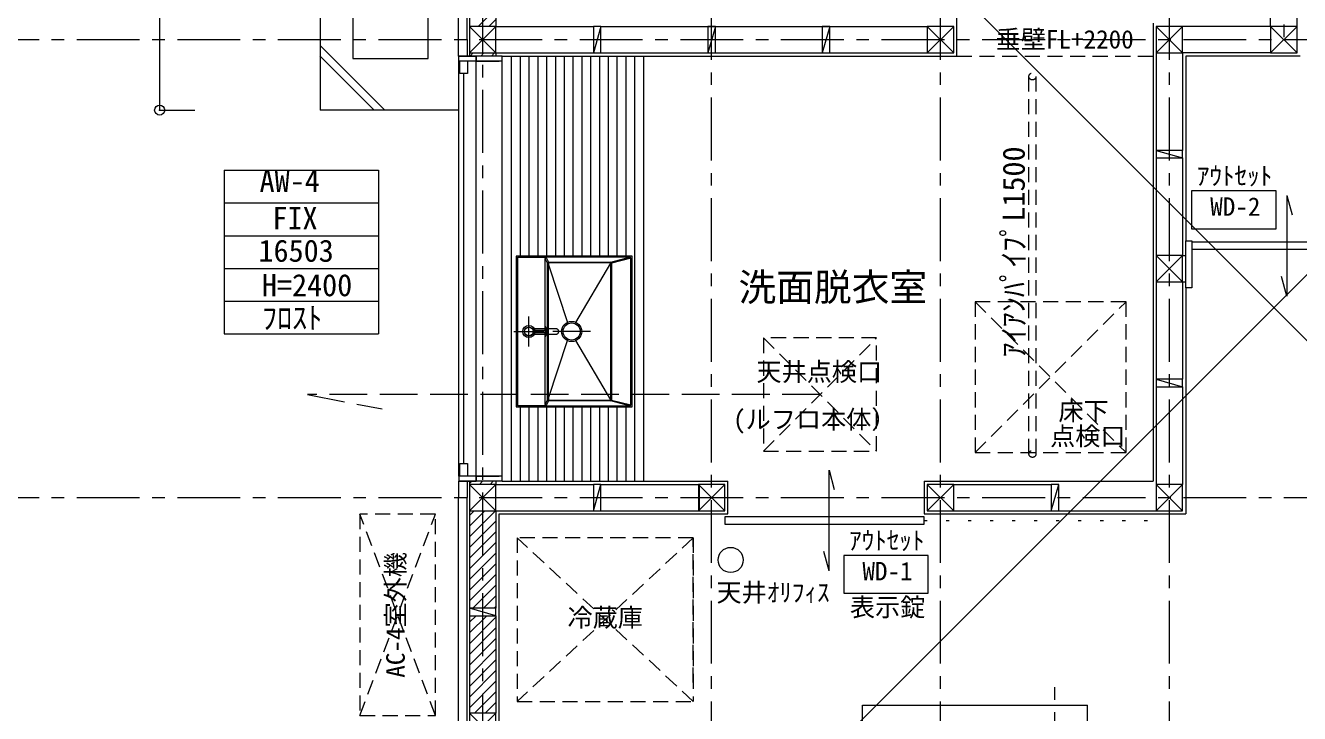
# Model space of a CAD drawing. Units: millimetres at full size, sheet at 1:50. Extents: x -16792 to 54909, y -26252 to 25759.
# Drawn here: x -6246 to -1180, y 16024 to 18759 of the extents above; entities that cross this region are included whole.
import ezdxf
from ezdxf.enums import TextEntityAlignment as Align

# ---------------------------------------------------------------- set-up
doc = ezdxf.new("R2010")
doc.units = ezdxf.units.MM
doc.header["$LTSCALE"] = 50
doc.header["$PDMODE"] = 32
doc.header["$PDSIZE"] = 40
for name, pattern in [('CHAIN1', [8, 5, -1, 1, -1]), ('DASHED1', [1.8, 1.2, -0.6]), ('DASHED3', [4, 3, -1]), ('DOTTED', [1.75, 0.25, -1.5])]:
    doc.linetypes.add(name, pattern=pattern)
for name, color, linetype, lineweight in [('3-1_通り芯・通り番号', 7, 'Continuous', 13), ('3-2_柱(黄)', 4, 'Continuous', 5), ('3-3_仕上線(黄)', 3, 'Continuous', 20), ('3-4_下地・間柱(水色)', 4, 'Continuous', 5), ('3-5_サッシ・室内建具', 7, 'Continuous', 13), ('3-6_住宅設備・造作', 4, 'Continuous', 5), ('3-7_家具点線', 4, 'DASHED1', 5), ('3-8_ハッチング', 1, 'Continuous', 9), ('3-9_建築設備', 5, 'Continuous', 13), ('3-A_文字', 7, 'Continuous', 13), ('3-F_寸法・方位', 7, 'Continuous', 13), ('F-F_図面枠（共通）', 7, 'Continuous', 13)]:
    doc.layers.add(name, color=color, linetype=linetype, lineweight=lineweight)
doc.styles.add('ＭＳ ゴシック', font='')
doc.styles.get('ＭＳ ゴシック').set_extended_font_data('MS Gothic')

msp = doc.modelspace()

# ---------------------------------------------------------------- linework, layer by layer
at = {"layer": '3-1_通り芯・通り番号', "color": 1, "linetype": 'CHAIN1', "lineweight": 9}
for p, q in [((-4427.95, 11452.55), (-4427.95, 23216.06)), ((-3517.95, 11422.55), (-3517.95, 23216.06)), ((-2607.95, 11422.55), (-2607.95, 23216.06)), ((-1697.95, 11422.55), (-1697.95, 23216.06)), ((-1242.95, 22262.96), (-1242.95, 18702.55)), ((-7242.18, 18702.55), (7012.93, 18702.55)), ((-7242.18, 16882.55), (7012.93, 16882.55)), ((-2152.95, 12179.12), (-2152.95, 16132.93))]:
    msp.add_line(p, q, dxfattribs=at)
at = {"layer": '3-2_柱(黄)'}
for p, q in [((-4480.45, 18755.05), (-4375.45, 18650.05)), ((-4375.45, 18755.05), (-4480.45, 18650.05)), ((-2660.45, 18755.05), (-2555.45, 18650.05)), ((-2555.45, 18755.05), (-2660.45, 18650.05)), ((-1750.45, 18755.05), (-1645.45, 18650.05)), ((-1645.45, 18755.05), (-1750.45, 18650.05)), ((-1295.45, 18755.05), (-1190.45, 18650.05)), ((-1190.45, 18755.05), (-1295.45, 18650.05)), ((-1750.45, 17845.05), (-1645.45, 17740.05)), ((-1645.45, 17845.05), (-1750.45, 17740.05)), ((-4480.45, 16935.05), (-4375.45, 16830.05)), ((-4375.45, 16935.05), (-4480.45, 16830.05)), ((-3570.45, 16935.05), (-3465.45, 16830.05)), ((-3465.45, 16935.05), (-3570.45, 16830.05)), ((-2660.45, 16935.05), (-2555.45, 16830.05)), ((-2555.45, 16935.05), (-2660.45, 16830.05)), ((-1750.45, 16935.05), (-1645.45, 16830.05)), ((-1645.45, 16935.05), (-1750.45, 16830.05)), ((-4480.45, 15920.05), (-4375.45, 16025.05)), ((-4480.45, 16025.05), (-4375.45, 15920.05))]:
    msp.add_line(p, q, dxfattribs=at)
at = {"layer": '3-2_柱(黄)', "color": 3, "lineweight": 20}
for p, q in [((-2660.45, 18755.05), (-2660.45, 18650.05)), ((-3452.95, 16817.55), (-3452.95, 16947.55)), ((-2672.95, 16947.55), (-2672.95, 16817.55))]:
    msp.add_line(p, q, dxfattribs=at)
for points in [[(-4480.45, 18755.05), (-4480.45, 18650.05), (-4375.45, 18650.05), (-4375.45, 18755.05)], [(-1750.45, 18755.05), (-1750.45, 18650.05), (-1645.45, 18650.05), (-1645.45, 18755.05)], [(-1295.45, 18755.05), (-1295.45, 18650.05), (-1190.45, 18650.05), (-1190.45, 18755.05)], [(-1750.45, 17845.05), (-1750.45, 17740.05), (-1645.45, 17740.05), (-1645.45, 17845.05)], [(-4480.45, 16935.05), (-4480.45, 16830.05), (-4375.45, 16830.05), (-4375.45, 16935.05)], [(-3570.45, 16935.05), (-3570.45, 16830.05), (-3465.45, 16830.05), (-3465.45, 16935.05)], [(-2660.45, 16935.05), (-2660.45, 16830.05), (-2555.45, 16830.05), (-2555.45, 16935.05)], [(-1750.45, 16935.05), (-1750.45, 16830.05), (-1645.45, 16830.05), (-1645.45, 16935.05)], [(-4480.45, 15920.05), (-4375.45, 15920.05), (-4375.45, 16025.05), (-4480.45, 16025.05)]]:
    msp.add_lwpolyline(points, close=True, dxfattribs=at)
msp.add_lwpolyline([(-2660.45, 18650.05), (-2555.45, 18650.05), (-2555.45, 18755.05), (-2660.45, 18755.05)], dxfattribs=at)
at = {"layer": '3-3_仕上線(黄)'}
for p, q in [((-4524.45, 18637.55), (-4524.45, 20619.05)), ((-2542.95, 18637.55), (-2542.95, 18807.55)), ((-1762.95, 18767.55), (-1762.95, 17792.55)), ((-4350.95, 18637.55), (-2542.95, 18637.55)), ((-1632.95, 18637.55), (-1632.95, 17903.55)), ((-1177.95, 18637.55), (-1632.95, 18637.55)), ((-1762.95, 17792.55), (-1762.95, 16947.55)), ((-1632.95, 17715.55), (-1632.95, 16817.55)), ((-4524.45, 16947.55), (-4524.45, 16882.55)), ((-4350.95, 16947.55), (-3452.95, 16947.55)), ((-3565.45, 16830.05), (-3565.45, 16935.05)), ((-3517.95, 16947.55), (-3452.95, 16947.55)), ((-2672.95, 16947.55), (-2607.95, 16947.55)), ((-2607.95, 16947.55), (-1762.95, 16947.55)), ((-4524.45, 15972.55), (-4524.45, 16882.55)), ((-4362.95, 15972.55), (-4362.95, 16817.55)), ((-4362.95, 16817.55), (-3517.95, 16817.55)), ((-3517.95, 16817.55), (-3452.95, 16817.55)), ((-2672.95, 16817.55), (-1632.95, 16817.55)), ((-1964.95, 16817.55), (-1960.62, 16817.55)), ((-2917.75, 15867.05), (-2917.75, 16057.55)), ((-2917.75, 16057.55), (-2022.95, 16057.55))]:
    msp.add_line(p, q, dxfattribs=at)
at = {"layer": '3-3_仕上線(黄)', "color": 7, "linetype": 'DASHED1', "lineweight": 13}
msp.add_line((-2542.95, 18637.55), (-1762.95, 18637.55), dxfattribs=at)
at = {"layer": '3-3_仕上線(黄)'}
msp.add_lwpolyline([(-2022.95, 13307.55), (-2022.95, 14650.05), (-2022.95, 16057.55)], dxfattribs=at)
at = {"layer": '3-4_下地・間柱(水色)'}
for p, q in [((-4489.45, 18702.55), (-4489.45, 19612.55)), ((-4480.45, 19142.55), (-4480.45, 18755.05)), ((-4375.45, 19142.55), (-4375.45, 18755.05)), ((-4375.45, 19142.55), (-4375.45, 18755.05)), ((-1295.45, 18755.05), (-1295.45, 18877.55)), ((-1190.45, 18755.05), (-1190.45, 18877.55)), ((-4375.45, 18755.05), (-3987.95, 18755.05)), ((-3957.95, 18755.05), (-3987.95, 18650.05)), ((-3957.95, 18755.05), (-2660.45, 18755.05)), ((-3502.95, 18755.05), (-3532.95, 18650.05)), ((-3047.95, 18755.05), (-3077.95, 18650.05)), ((-1295.45, 18755.05), (-1645.45, 18755.05)), ((-4489.45, 18702.55), (-4489.45, 18637.55)), ((-4480.45, 18650.05), (-4480.45, 18637.55)), ((-4375.45, 18650.05), (-3987.95, 18650.05)), ((-4375.45, 18650.05), (-4375.45, 18637.55)), ((-3957.95, 18650.05), (-2660.45, 18650.05)), ((-1750.45, 18650.05), (-1750.45, 18262.55)), ((-1295.45, 18650.05), (-1645.45, 18650.05)), ((-1645.45, 18650.05), (-1645.45, 18262.55)), ((-1750.45, 18262.55), (-1645.45, 18232.55)), ((-1750.45, 18232.55), (-1750.45, 17845.05)), ((-1645.45, 18232.55), (-1645.45, 17845.05)), ((-1645.45, 17845.05), (-1632.95, 17845.05)), ((-1750.45, 17740.05), (-1750.45, 17352.55)), ((-1645.45, 17740.05), (-1632.95, 17740.05)), ((-1645.45, 17740.05), (-1645.45, 17352.55)), ((-1750.45, 17352.55), (-1645.45, 17322.55)), ((-1750.45, 17322.55), (-1750.45, 16935.05)), ((-1645.45, 17322.55), (-1645.45, 16935.05)), ((-4489.45, 16947.55), (-4489.45, 16882.55)), ((-4480.45, 16947.55), (-4480.45, 16935.05)), ((-4375.45, 16947.55), (-4375.45, 16935.05)), ((-4375.45, 16935.05), (-3987.95, 16935.05)), ((-3987.95, 16830.05), (-3957.95, 16935.05)), ((-3957.95, 16935.05), (-3570.45, 16935.05)), ((-2555.45, 16935.05), (-2167.95, 16935.05)), ((-2167.95, 16830.05), (-2137.95, 16935.05)), ((-4489.45, 15972.55), (-4489.45, 16882.55)), ((-4480.45, 16830.05), (-4480.45, 16442.55)), ((-4375.45, 16830.05), (-3987.95, 16830.05)), ((-4375.45, 16830.05), (-4375.45, 16442.55)), ((-4375.45, 16830.05), (-4375.45, 16442.55)), ((-3957.95, 16830.05), (-3570.45, 16830.05)), ((-2555.45, 16830.05), (-2167.95, 16830.05)), ((-2137.95, 16830.05), (-1750.45, 16830.05)), ((-4375.45, 16412.55), (-4480.45, 16442.55)), ((-4480.45, 16412.55), (-4480.45, 16025.05)), ((-4375.45, 16412.55), (-4375.45, 16025.05)), ((-4375.45, 16412.55), (-4375.45, 16025.05))]:
    msp.add_line(p, q, dxfattribs=at)
for points in [[(-3957.95, 18650.05), (-3957.95, 18755.05), (-3987.95, 18755.05), (-3987.95, 18650.05)], [(-3502.95, 18650.05), (-3502.95, 18755.05), (-3532.95, 18755.05), (-3532.95, 18650.05)], [(-3047.95, 18650.05), (-3047.95, 18755.05), (-3077.95, 18755.05), (-3077.95, 18650.05)], [(-1645.45, 18262.55), (-1750.45, 18262.55), (-1750.45, 18232.55), (-1645.45, 18232.55)], [(-1645.45, 17352.55), (-1750.45, 17352.55), (-1750.45, 17322.55), (-1645.45, 17322.55)], [(-3987.95, 16935.05), (-3987.95, 16830.05), (-3957.95, 16830.05), (-3957.95, 16935.05)], [(-2167.95, 16935.05), (-2167.95, 16830.05), (-2137.95, 16830.05), (-2137.95, 16935.05)], [(-4480.45, 16412.55), (-4375.45, 16412.55), (-4375.45, 16442.55), (-4480.45, 16442.55)]]:
    msp.add_lwpolyline(points, close=True, dxfattribs=at)
at = {"layer": '3-5_サッシ・室内建具'}
for p, q in [((-4524.45, 18637.55), (-4515.45, 18637.55)), ((-4524.45, 18637.55), (-4453.45, 18637.55)), ((-4523.45, 18617.55), (-4523.45, 18637.55)), ((-4350.95, 18637.55), (-4523.45, 18637.55)), ((-4350.95, 18617.55), (-4523.45, 18617.55)), ((-4523.45, 16967.55), (-4523.45, 18617.55)), ((-4518.45, 18567.55), (-4518.45, 18617.55)), ((-4453.45, 18617.55), (-4453.45, 18637.55)), ((-4453.45, 18637.55), (-4453.45, 18617.55)), ((-4453.45, 18617.55), (-4362.95, 18617.55)), ((-4350.95, 18617.55), (-4350.95, 18637.55)), ((-4350.95, 16947.55), (-4350.95, 18637.55)), ((-4503.45, 17017.55), (-4503.45, 18567.55)), ((-1230.95, 18083.55), (-1230.95, 17683.55)), ((-1230.95, 18083.55), (-1210.24, 18006.27)), ((-1608.95, 17898.55), (-852.95, 17898.55)), ((-852.95, 17868.55), (-1608.95, 17868.55)), ((-1230.95, 17683.55), (-1251.65, 17760.82)), ((-4518.45, 16967.55), (-4518.45, 17017.55)), ((-3050.95, 16591.55), (-3050.95, 16991.55)), ((-3050.95, 16991.55), (-3030.24, 16914.27)), ((-4524.45, 16947.55), (-4515.45, 16947.55)), ((-4523.45, 16967.55), (-4523.45, 16947.55)), ((-4350.95, 16967.55), (-4523.45, 16967.55)), ((-4350.95, 16947.55), (-4523.45, 16947.55)), ((-4453.45, 16967.55), (-4453.45, 16947.55)), ((-4453.45, 16967.55), (-4362.95, 16967.55)), ((-4350.95, 16947.55), (-4350.95, 16967.55)), ((-2672.95, 16806.55), (-3465.45, 16806.55)), ((-3465.45, 16806.55), (-3465.45, 16776.55)), ((-3465.45, 16776.55), (-2672.95, 16776.55)), ((-2672.95, 16776.55), (-2672.95, 16806.55)), ((-3050.95, 16591.55), (-3071.65, 16668.82))]:
    msp.add_line(p, q, dxfattribs=at)
at = {"layer": '3-5_サッシ・室内建具', "linetype": 'DOTTED'}
msp.add_line((-2672.95, 16791.55), (-1772.99, 16791.55), dxfattribs=at)
at = {"layer": '3-5_サッシ・室内建具'}
for points in [[(-4488.45, 18617.55), (-4488.45, 18567.55), (-4518.45, 18567.55)], [(-4453.45, 16967.55), (-4453.45, 17905.58), (-4453.45, 18617.55)], [(-4518.45, 17017.55), (-4488.45, 17017.55), (-4488.45, 16967.55)], [(-4524.45, 16947.55), (-4453.45, 16947.55), (-4453.45, 16967.55)]]:
    msp.add_lwpolyline(points, dxfattribs=at)
for points in [[(-1273.81, 17951.09), (-1273.81, 18101.09), (-1609.93, 18101.09), (-1609.93, 17951.09)], [(-1608.95, 17715.55), (-1632.95, 17715.55), (-1632.95, 17903.55), (-1608.95, 17903.55)], [(-2656.76, 16502.12), (-2656.76, 16652.12), (-2992.88, 16652.12), (-2992.88, 16502.12)]]:
    msp.add_lwpolyline(points, close=True, dxfattribs=at)
at = {"layer": '3-6_住宅設備・造作'}
for p, q in [((-5074.45, 19572.55), (-5074.45, 18422.55)), ((-5074.45, 18679.46), (-4817.53, 18422.55)), ((-5075.19, 18637.79), (-4859.95, 18422.55)), ((-4524.45, 18422.55), (-5074.45, 18422.55)), ((-4294.41, 17842.55), (-4294.41, 17242.55)), ((-3834.41, 17842.55), (-4294.41, 17842.55)), ((-4289.41, 17837.55), (-4289.41, 17247.55)), ((-3843.81, 17837.55), (-4289.41, 17837.55)), ((-4175.46, 17836.13), (-4289.41, 17836.13)), ((-4179.41, 17832.28), (-4179.41, 17832.13)), ((-4179.41, 17252.96), (-4179.41, 17832.13)), ((-4175.46, 17836.13), (-4166.81, 17818.71)), ((-3918.59, 17818.71), (-3843.81, 17837.55)), ((-3839.41, 17833.89), (-3915.32, 17814.77)), ((-3843.64, 17837.54), (-3843.81, 17837.55)), ((-3839.41, 17251.2), (-3839.41, 17833.89)), ((-3834.41, 17242.55), (-3834.41, 17842.55)), ((-4166.79, 17807), (-4091.15, 17578.87)), ((-4057.67, 17578.87), (-3918.6, 17814.47)), ((-3918.6, 17814.47), (-3918.59, 17814.91)), ((-3915.32, 17814.77), (-3915.32, 17814.61)), ((-4244.41, 17482.55), (-4244.41, 17602.55)), ((-4304.41, 17542.55), (-4184.41, 17542.55)), ((-4178.01, 17526.55), (-4178.01, 17558.55)), ((-4177.31, 17558.55), (-4177.31, 17526.55)), ((-3999.41, 17542.55), (-4149.41, 17542.55)), ((-4178.01, 17526.55), (-4177.31, 17526.55)), ((-4177.31, 17526.35), (-4177.31, 17526.55)), ((-4166.79, 17278.09), (-4091.15, 17506.22)), ((-3918.6, 17270.62), (-4057.67, 17506.22)), ((-4294.41, 17242.55), (-3834.41, 17242.55)), ((-4289.41, 17248.96), (-4175.46, 17248.96)), ((-4289.41, 17247.55), (-3843.81, 17247.55)), ((-4179.41, 17252.96), (-4170.8, 17270.32)), ((-4175.6, 17248.96), (-4175.46, 17248.96)), ((-4166.81, 17266.38), (-4175.46, 17248.96)), ((-3918.59, 17270.18), (-3918.6, 17270.62)), ((-3843.81, 17247.55), (-3918.59, 17266.38)), ((-3915.32, 17270.48), (-3915.32, 17270.32)), ((-3915.32, 17270.32), (-3839.41, 17251.2)), ((-3839.41, 17251.07), (-3839.41, 17251.2))]:
    msp.add_line(p, q, dxfattribs=at)
at = {"layer": '3-6_住宅設備・造作', "color": 7, "lineweight": 13}
msp.add_line((-3787.95, 16947.55), (-3787.95, 18637.55), dxfattribs=at)
at = {"layer": '3-6_住宅設備・造作', "color": 7, "linetype": 'DASHED1', "lineweight": 13}
for p, q in [((-2256.23, 17056.19), (-2256.23, 18556.19)), ((-2228.23, 18556.19), (-2228.23, 17056.19))]:
    msp.add_line(p, q, dxfattribs=at)
at = {"layer": '3-6_住宅設備・造作', "linetype": 'DASHED1'}
for p, q in [((-2470.19, 17061.16), (-1870.19, 17661.16)), ((-2470.19, 17661.16), (-1870.19, 17061.16))]:
    msp.add_line(p, q, dxfattribs=at)
at = {"layer": '3-6_住宅設備・造作'}
msp.add_lwpolyline([(-4644.5, 18627.4), (-4644.5, 19427.4), (-4944.5, 19427.4), (-4944.5, 18627.4)], close=True, dxfattribs=at)
for points in [[(-4175.46, 17836.13), (-4175.6, 17836.13), (-4175.74, 17836.12), (-4175.88, 17836.11), (-4176.01, 17836.08), (-4176.15, 17836.05), (-4176.29, 17836.02), (-4176.42, 17835.98), (-4176.56, 17835.93), (-4176.7, 17835.87), (-4176.83, 17835.81), (-4176.96, 17835.75), (-4177.1, 17835.67), (-4177.23, 17835.59), (-4177.36, 17835.5), (-4177.49, 17835.41), (-4177.62, 17835.31), (-4177.75, 17835.2), (-4177.88, 17835.09), (-4178.01, 17834.97), (-4178.14, 17834.85), (-4178.26, 17834.72), (-4178.38, 17834.59), (-4178.49, 17834.46), (-4178.6, 17834.33), (-4178.69, 17834.19), (-4178.79, 17834.06), (-4178.87, 17833.93), (-4178.95, 17833.79), (-4179.02, 17833.66), (-4179.09, 17833.53), (-4179.15, 17833.39), (-4179.21, 17833.25), (-4179.25, 17833.12), (-4179.3, 17832.98), (-4179.33, 17832.84), (-4179.36, 17832.7), (-4179.38, 17832.56), (-4179.4, 17832.42), (-4179.41, 17832.28)], [(-4170.77, 17807.53), (-4170.79, 17811.15), (-4170.8, 17814.77), (-4179.41, 17832.13)], [(-3839.41, 17833.89), (-3839.41, 17834.02), (-3839.42, 17834.16), (-3839.44, 17834.29), (-3839.47, 17834.42), (-3839.5, 17834.55), (-3839.53, 17834.68), (-3839.58, 17834.81), (-3839.63, 17834.94), (-3839.69, 17835.07), (-3839.76, 17835.19), (-3839.83, 17835.32), (-3839.91, 17835.44), (-3839.99, 17835.56), (-3840.09, 17835.69), (-3840.19, 17835.81), (-3840.3, 17835.93), (-3840.41, 17836.04), (-3840.53, 17836.16), (-3840.66, 17836.28), (-3840.79, 17836.39), (-3840.93, 17836.51), (-3841.07, 17836.61), (-3841.21, 17836.71), (-3841.36, 17836.81), (-3841.5, 17836.9), (-3841.65, 17836.98), (-3841.79, 17837.06), (-3841.94, 17837.13), (-3842.09, 17837.2), (-3842.24, 17837.26), (-3842.39, 17837.31), (-3842.54, 17837.36), (-3842.7, 17837.4), (-3842.85, 17837.44), (-3843.01, 17837.47), (-3843.16, 17837.5), (-3843.32, 17837.52), (-3843.48, 17837.53), (-3843.64, 17837.54)], [(-4170.77, 17277.56), (-4170.77, 17392.1), (-4170.76, 17542.55), (-4170.76, 17617.77), (-4170.77, 17768.21), (-4170.77, 17807.53)], [(-4167.19, 17807.6), (-4167.19, 17800.19), (-4167.21, 17768.19), (-4167.3, 17640.19), (-4167.34, 17512.19), (-4167.26, 17392.1), (-4167.19, 17277.49)], [(-4166.79, 17807), (-4166.87, 17807.22), (-4166.94, 17807.38), (-4167.04, 17807.52), (-4167.09, 17807.57), (-4167.15, 17807.59), (-4167.19, 17807.6)], [(-4166.81, 17818.71), (-4101.76, 17818.71), (-4036.72, 17818.71), (-3918.59, 17818.71)], [(-4166.81, 17814.91), (-4166.81, 17815.58), (-4166.81, 17816.24), (-4166.81, 17816.85), (-4166.81, 17817.4), (-4166.81, 17817.87), (-4166.81, 17818.25), (-4166.81, 17818.54), (-4166.81, 17818.71)], [(-3918.59, 17814.91), (-3926.59, 17814.91), (-3958.59, 17814.91), (-4086.59, 17814.91), (-4101.76, 17814.91), (-4166.81, 17814.91)], [(-4166.81, 17814.91), (-4166.8, 17810.95), (-4166.79, 17808.97), (-4166.79, 17807)], [(-3918.59, 17814.91), (-3918.59, 17815.58), (-3918.59, 17816.24), (-3918.59, 17816.85), (-3918.59, 17817.4), (-3918.59, 17817.87), (-3918.59, 17818.25), (-3918.59, 17818.54), (-3918.59, 17818.71)], [(-3918.37, 17270.42), (-3918.37, 17278.22), (-3918.37, 17310.22), (-3918.35, 17438.22), (-3918.35, 17626.55), (-3918.35, 17689.72), (-3918.37, 17814.67)], [(-3915.32, 17814.61), (-3915.33, 17689.72), (-3915.34, 17542.55), (-3915.33, 17395.37), (-3915.32, 17270.48)], [(-4230.05, 17532.55), (-4133.56, 17532.55), (-4132.87, 17532.59), (-4132.16, 17532.71), (-4131.45, 17532.93), (-4130.74, 17533.25), (-4130.04, 17533.66), (-4129.36, 17534.18), (-4128.73, 17534.78), (-4128.14, 17535.47), (-4127.61, 17536.24), (-4127.14, 17537.07), (-4126.75, 17537.95), (-4126.43, 17538.86), (-4126.19, 17539.79), (-4126.02, 17540.73), (-4125.93, 17541.65), (-4125.9, 17542.55), (-4125.93, 17543.44), (-4126.02, 17544.36), (-4126.19, 17545.3), (-4126.43, 17546.23), (-4126.75, 17547.14), (-4127.14, 17548.02), (-4127.61, 17548.85), (-4128.14, 17549.62), (-4128.73, 17550.31), (-4129.36, 17550.92), (-4130.04, 17551.43), (-4130.74, 17551.84), (-4131.45, 17552.16), (-4132.16, 17552.38), (-4132.87, 17552.5), (-4133.56, 17552.55), (-4230.05, 17552.55)], [(-4227.37, 17538.55), (-4166.41, 17538.55), (-4166.41, 17546.55), (-4227.37, 17546.55)], [(-4178.01, 17558.55), (-4177.31, 17558.55), (-4177.31, 17558.74), (-4177.31, 17558.93), (-4177.32, 17559.1), (-4177.32, 17559.27), (-4177.33, 17559.42), (-4177.34, 17559.57), (-4177.35, 17559.7), (-4177.37, 17559.83), (-4177.38, 17559.94), (-4177.4, 17560.05), (-4177.42, 17560.14), (-4177.44, 17560.23), (-4177.46, 17560.3), (-4177.48, 17560.37), (-4177.51, 17560.42), (-4177.53, 17560.47), (-4177.56, 17560.5), (-4177.59, 17560.53), (-4177.63, 17560.54), (-4177.66, 17560.55), (-4177.69, 17560.54), (-4177.73, 17560.53), (-4177.76, 17560.5), (-4177.79, 17560.47), (-4177.81, 17560.42), (-4177.84, 17560.37), (-4177.86, 17560.3), (-4177.88, 17560.23), (-4177.9, 17560.14), (-4177.92, 17560.05), (-4177.94, 17559.94), (-4177.95, 17559.83), (-4177.97, 17559.7), (-4177.98, 17559.57), (-4177.99, 17559.42), (-4178, 17559.27), (-4178, 17559.1), (-4178.01, 17558.93)], [(-4178.01, 17558.93), (-4178.01, 17558.74), (-4178.01, 17558.55)], [(-4178.01, 17526.55), (-4178.01, 17526.35), (-4178.01, 17526.17), (-4178, 17525.99), (-4178, 17525.83), (-4177.99, 17525.67), (-4177.98, 17525.53), (-4177.97, 17525.39), (-4177.95, 17525.27), (-4177.94, 17525.15), (-4177.92, 17525.05), (-4177.9, 17524.95), (-4177.88, 17524.87), (-4177.86, 17524.79), (-4177.84, 17524.73), (-4177.81, 17524.67), (-4177.79, 17524.63), (-4177.76, 17524.59), (-4177.73, 17524.57), (-4177.69, 17524.55), (-4177.66, 17524.55), (-4177.63, 17524.55), (-4177.59, 17524.57), (-4177.56, 17524.59), (-4177.53, 17524.63), (-4177.51, 17524.67), (-4177.48, 17524.73), (-4177.46, 17524.79), (-4177.44, 17524.87), (-4177.42, 17524.95), (-4177.4, 17525.05), (-4177.38, 17525.15), (-4177.37, 17525.27), (-4177.35, 17525.39), (-4177.34, 17525.53), (-4177.33, 17525.67), (-4177.32, 17525.83), (-4177.32, 17525.99), (-4177.31, 17526.17), (-4177.31, 17526.35)], [(-4170.8, 17270.32), (-4170.79, 17273.94), (-4170.77, 17277.56)], [(-4167.19, 17277.49), (-4167.13, 17277.5), (-4167.08, 17277.54), (-4166.99, 17277.63), (-4166.79, 17278.09)], [(-4166.79, 17278.09), (-4166.8, 17274.14), (-4166.81, 17272.16), (-4166.81, 17270.18)], [(-4179.41, 17252.96), (-4179.41, 17252.81), (-4179.4, 17252.67), (-4179.38, 17252.53), (-4179.36, 17252.39), (-4179.33, 17252.25), (-4179.3, 17252.11), (-4179.25, 17251.98), (-4179.21, 17251.84), (-4179.15, 17251.7), (-4179.09, 17251.57), (-4179.02, 17251.43), (-4178.95, 17251.3), (-4178.87, 17251.16), (-4178.79, 17251.03), (-4178.69, 17250.9), (-4178.6, 17250.76), (-4178.49, 17250.63), (-4178.38, 17250.5), (-4178.26, 17250.37), (-4178.14, 17250.24), (-4178.01, 17250.12), (-4177.88, 17250), (-4177.75, 17249.89), (-4177.62, 17249.78), (-4177.49, 17249.68), (-4177.36, 17249.59), (-4177.23, 17249.5), (-4177.1, 17249.42), (-4176.96, 17249.35), (-4176.83, 17249.28), (-4176.7, 17249.22), (-4176.56, 17249.16), (-4176.42, 17249.11), (-4176.29, 17249.07), (-4176.15, 17249.04), (-4176.01, 17249.01), (-4175.88, 17248.98), (-4175.74, 17248.97), (-4175.6, 17248.96)], [(-4166.81, 17270.18), (-4158.81, 17270.18), (-4126.81, 17270.18), (-3998.81, 17270.18), (-3983.64, 17270.18), (-3918.59, 17270.18)], [(-4166.81, 17266.38), (-4166.81, 17266.55), (-4166.81, 17266.84), (-4166.81, 17267.22), (-4166.81, 17267.7), (-4166.81, 17268.25), (-4166.81, 17268.86), (-4166.81, 17269.51), (-4166.81, 17270.18)], [(-3918.59, 17266.38), (-3983.64, 17266.38), (-4048.69, 17266.38), (-4166.81, 17266.38)], [(-3918.59, 17266.38), (-3918.59, 17266.55), (-3918.59, 17266.84), (-3918.59, 17267.22), (-3918.59, 17267.7), (-3918.59, 17268.25), (-3918.59, 17268.86), (-3918.59, 17269.51), (-3918.59, 17270.18)], [(-3843.81, 17247.55), (-3843.64, 17247.55), (-3843.48, 17247.56), (-3843.32, 17247.57), (-3843.16, 17247.59), (-3843.01, 17247.62), (-3842.85, 17247.65), (-3842.7, 17247.69), (-3842.54, 17247.73), (-3842.39, 17247.78), (-3842.24, 17247.83), (-3842.09, 17247.89), (-3841.94, 17247.96), (-3841.79, 17248.03), (-3841.65, 17248.11), (-3841.5, 17248.19), (-3841.36, 17248.28), (-3841.21, 17248.38), (-3841.07, 17248.48), (-3840.93, 17248.58), (-3840.79, 17248.7), (-3840.66, 17248.81), (-3840.53, 17248.93), (-3840.41, 17249.05), (-3840.3, 17249.16), (-3840.19, 17249.28), (-3840.09, 17249.4), (-3839.99, 17249.53), (-3839.91, 17249.65), (-3839.83, 17249.77), (-3839.76, 17249.9), (-3839.69, 17250.02), (-3839.63, 17250.15), (-3839.58, 17250.28), (-3839.53, 17250.41), (-3839.5, 17250.54), (-3839.47, 17250.67), (-3839.44, 17250.8), (-3839.42, 17250.93), (-3839.41, 17251.07)]]:
    msp.add_lwpolyline(points, dxfattribs=at)
at = {"layer": '3-6_住宅設備・造作', "linetype": 'DASHED1'}
for points in [[(-1870.19, 17061.16), (-1870.19, 17661.16), (-2470.19, 17661.16)], [(-2470.19, 17661.16), (-2470.19, 17061.16), (-1870.19, 17061.16)]]:
    msp.add_lwpolyline(points, dxfattribs=at)
at = {"layer": '3-6_住宅設備・造作', "color": 7, "linetype": 'DASHED1', "lineweight": 13}
for centre in [(-2242.23, 18556.19), (-2242.23, 17056.19)]:
    msp.add_circle(centre, 14, dxfattribs=at)
at = {"layer": '3-6_住宅設備・造作'}
for centre, radius in [((-4074.41, 17542.55), 40), ((-4244.41, 17542.55), 24), ((-4244.41, 17542.55), 18), ((-4244.41, 17542.55), 17.5), ((-4074.41, 17542.55), 34)]:
    msp.add_circle(centre, radius, dxfattribs=at)
for centre, radius, start, end in [((-4167.59, 17778.61), 36.3, 88.77419, 95.0696), ((-4166.76, 17814.68), 4.03, 90.68175, 178.65958), ((-4167.94, 17751.79), 55.81, 89.22529, 92.91096), ((-3920.1, 17737.8), 77.12, 86.44673, 88.88303), ((-3918.3, 17814.35), 0.326, 102.72102, 158.58076), ((-3919.46, 17814.66), 4.15, 1.63409, 77.87252), ((-3919.6, 17683.76), 130.92, 88.12574, 89.46129), ((-4167.94, 17333.3), 55.81, 267.08904, 270.77471), ((-4167.59, 17306.48), 36.3, 264.9304, 271.22581), ((-4166.76, 17270.41), 4.03, 181.34042, 269.31825), ((-3918.31, 17270.72), 0.308, 199.6214, 259.07682), ((-3920.1, 17347.29), 77.12, 271.11697, 273.55327), ((-3919.46, 17270.44), 4.15, 282.12748, 358.36591), ((-3919.6, 17401.33), 130.92, 270.53871, 271.87426)]:
    msp.add_arc(centre, radius, start, end, dxfattribs=at)
at = {"layer": '3-7_家具点線'}
for p, q in [((-4916.14, 16016.44), (-4616.14, 16816.44)), ((-4616.14, 16016.44), (-4916.14, 16816.44)), ((-3590.78, 16722.35), (-4290.78, 16072.2)), ((-3590.78, 16147.35), (-3590.78, 16722.35)), ((-3590.78, 16722.35), (-3590.78, 16072.35))]:
    msp.add_line(p, q, dxfattribs=at)
msp.add_lwpolyline([(-4616.14, 16016.44), (-4616.14, 16816.44), (-4916.14, 16816.44), (-4916.14, 16016.44)], close=True, dxfattribs=at)
msp.add_lwpolyline([(-3590.78, 16722.35), (-4290.78, 16722.35), (-4290.78, 16072.35), (-3590.78, 16072.35), (-4290.78, 16722.35)], dxfattribs=at)
at = {"layer": '3-8_ハッチング'}
for p, q in [((-4445.59, 18755.05), (-4375.45, 18825.19)), ((-4403.16, 18755.05), (-4375.45, 18782.76)), ((-4478.24, 18637.55), (-4465.74, 18650.05)), ((-4435.81, 18637.55), (-4423.31, 18650.05)), ((-4393.38, 18637.55), (-4380.88, 18650.05)), ((-4480.45, 16938.28), (-4471.18, 16947.55)), ((-4441.25, 16935.05), (-4428.75, 16947.55)), ((-4398.83, 16935.05), (-4386.33, 16947.55)), ((-4375.45, 16947.55), (-4375.45, 16935.05)), ((-4480.45, 16811), (-4461.4, 16830.05)), ((-4480.45, 16768.57), (-4418.97, 16830.05)), ((-4480.45, 16726.15), (-4376.55, 16830.05)), ((-4480.45, 16683.72), (-4375.45, 16788.72)), ((-4480.45, 16641.29), (-4375.45, 16746.29)), ((-4480.45, 16598.87), (-4375.45, 16703.87)), ((-4480.45, 16556.44), (-4375.45, 16661.44)), ((-4480.45, 16514.02), (-4375.45, 16619.02)), ((-4480.45, 16471.59), (-4375.45, 16576.59)), ((-4467.06, 16442.55), (-4375.45, 16534.16)), ((-4375.45, 16491.74), (-4424.64, 16442.55)), ((-4454.64, 16412.55), (-4480.45, 16386.74)), ((-4412.21, 16412.55), (-4480.45, 16344.31)), ((-4375.45, 16449.31), (-4382.21, 16442.55)), ((-4480.45, 16301.88), (-4375.45, 16406.88)), ((-4480.45, 16259.46), (-4375.45, 16364.46)), ((-4480.45, 16217.03), (-4375.45, 16322.03)), ((-4480.45, 16174.6), (-4375.45, 16279.6)), ((-4480.45, 16132.18), (-4375.45, 16237.18)), ((-4480.45, 16089.75), (-4375.45, 16194.75)), ((-4480.45, 16047.32), (-4375.45, 16152.32)), ((-4460.3, 16025.05), (-4375.45, 16109.9)), ((-4417.87, 16025.05), (-4375.45, 16067.47))]:
    msp.add_line(p, q, dxfattribs=at)
at = {"layer": '3-8_ハッチング', "color": 4, "lineweight": 5}
msp.add_line((-4375.45, 18650.05), (-4375.45, 18637.55), dxfattribs=at)
at = {"layer": '3-8_ハッチング', "color": 2, "lineweight": 5}
for p, q in [((-4312.95, 16947.55), (-4312.95, 18637.55)), ((-4277.95, 17842.55), (-4277.95, 18637.55)), ((-4242.95, 17842.55), (-4242.95, 18637.55)), ((-4207.95, 17842.55), (-4207.95, 18637.55)), ((-4172.95, 17842.55), (-4172.95, 18637.55)), ((-4137.95, 17842.55), (-4137.95, 18637.55)), ((-4102.95, 17842.55), (-4102.95, 18637.55)), ((-4067.95, 17842.55), (-4067.95, 18637.55)), ((-4032.95, 17842.55), (-4032.95, 18637.55)), ((-3997.95, 17842.55), (-3997.95, 18637.55)), ((-3962.95, 17842.55), (-3962.95, 18637.55)), ((-3927.95, 17842.55), (-3927.95, 18637.55)), ((-3892.95, 17842.55), (-3892.95, 18637.55)), ((-3857.95, 17842.55), (-3857.95, 18637.55)), ((-3822.95, 16947.55), (-3822.95, 18637.55)), ((-4277.95, 16947.55), (-4277.95, 17242.55)), ((-4242.95, 16947.55), (-4242.95, 17242.55)), ((-4207.95, 16947.55), (-4207.95, 17242.55)), ((-4172.95, 16947.55), (-4172.95, 17242.55)), ((-4137.95, 16947.55), (-4137.95, 17242.55)), ((-4102.95, 16947.55), (-4102.95, 17242.55)), ((-4067.95, 16947.55), (-4067.95, 17242.55)), ((-4032.95, 16947.55), (-4032.95, 17242.55)), ((-3997.95, 16947.55), (-3997.95, 17242.55)), ((-3962.95, 16947.55), (-3962.95, 17242.55)), ((-3927.95, 16947.55), (-3927.95, 17242.55)), ((-3892.95, 16947.55), (-3892.95, 17242.55)), ((-3857.95, 16947.55), (-3857.95, 17242.55))]:
    msp.add_line(p, q, dxfattribs=at)
at = {"layer": '3-9_建築設備', "color": 4, "linetype": 'DASHED1', "lineweight": 5}
for p, q in [((-3311.91, 17516.99), (-3311.91, 17066.99)), ((-3311.91, 17516.99), (-2861.91, 17066.99)), ((-2861.91, 17516.99), (-3311.91, 17516.99)), ((-3311.91, 17066.99), (-2861.91, 17516.99)), ((-2861.91, 17066.99), (-2861.91, 17516.99)), ((-3311.91, 17066.99), (-2861.91, 17066.99))]:
    msp.add_line(p, q, dxfattribs=at)
at = {"layer": '3-9_建築設備', "linetype": 'DASHED3'}
msp.add_lwpolyline([(-3086.91, 17291.99), (-5124.38, 17291.99), (-4827.14, 17234.88)], dxfattribs=at)
at = {"layer": '3-9_建築設備'}
msp.add_circle((-3442.19, 16634.47), 50, dxfattribs=at)
at = {"layer": '3-A_文字'}
for p, q in [((-5456.59, 18183.32), (-5456.59, 17533.32)), ((-5456.59, 18183.32), (-4842.05, 18183.32)), ((-4842.05, 18183.32), (-4842.05, 17533.32)), ((-5456.59, 18053.32), (-4842.05, 18053.32)), ((-5456.59, 17923.32), (-4842.05, 17923.32)), ((-5456.59, 17793.32), (-4842.05, 17793.32)), ((-5456.59, 17663.32), (-4842.05, 17663.32)), ((-5456.59, 17533.32), (-4842.05, 17533.32))]:
    msp.add_line(p, q, dxfattribs=at)
at = {"layer": '3-F_寸法・方位'}
for p, q in [((-5712.53, 19572.55), (-5712.53, 18422.55)), ((-5712.53, 18422.55), (-5573.24, 18422.55))]:
    msp.add_line(p, q, dxfattribs=at)
msp.add_point((-5712.53, 18422.55), dxfattribs=at)
at = {"layer": 'F-F_図面枠（共通）'}
for p, q in [((-8520.13, 24875.55), (6967.02, 9388.39)), ((5917.62, 24837.95), (-8853.3, 10067.02))]:
    msp.add_line(p, q, dxfattribs=at)

# ---------------------------------------------------------------- texts
at = {"layer": '3-5_サッシ・室内建具', "style": 'ＭＳ ゴシック'}
for s, p in [('ｱｳﾄｾｯﾄ', (-1588.53, 18102.67)), ('WD-2', (-1535.46, 17980.35)), ('ｱｳﾄｾｯﾄ', (-2971.48, 16653.69)), ('WD-1', (-2918.42, 16531.38)), ('表示錠', (-2968.01, 16388.43))]:
    msp.add_text(s, height=73.31, dxfattribs=at).set_placement(p, align=Align.BOTTOM_LEFT)
at = {"layer": '3-6_住宅設備・造作', "color": 7, "style": 'ＭＳ ゴシック'}
for s, p in [('床下', (-2138.88, 17167.75)), ('点検口', (-2172.07, 17068.17))]:
    msp.add_text(s, height=73.31, dxfattribs=at).set_placement(p, align=Align.BOTTOM_LEFT)
at = {"layer": '3-9_建築設備', "style": 'ＭＳ ゴシック'}
msp.add_text('天井ｵﾘﾌｨｽ', height=73.31, dxfattribs=at).set_placement((-3498.72, 16447), align=Align.BOTTOM_LEFT)
at = {"layer": '3-A_文字', "style": 'ＭＳ ゴシック'}
for s, height, p in [('垂壁FL+2200', 73.31, (-2388.68, 18645.28)), ('AW-4', 87.98, (-5315.23, 18071.05)), ('FIX', 87.98, (-5264.26, 17922.82)), ('16503', 87.98, (-5319.55, 17793.35)), ('洗面脱衣室', 110, (-3411.08, 17630.8)), ('H=2400', 87.98, (-5305.9, 17656.46)), ('ﾌﾛｽﾄ', 87.98, (-5305.9, 17526.46)), ('天井点検口', 73.31, (-3339.89, 17324.05)), ('(ルフロ本体）', 73.31, (-3432.58, 17134.61)), ('冷蔵庫', 73.31, (-4090.97, 16347.06))]:
    msp.add_text(s, height=height, dxfattribs=at).set_placement(p, align=Align.BOTTOM_LEFT)
for s, height, p in [('ｱｲｱﾝﾊﾟｲﾌﾟL1500', 87.98, (-2246.43, 17438.89)), ('AC-4室外機', 73.31, (-4716.14, 16166.44))]:
    msp.add_text(s, height=height, rotation=90, dxfattribs=at).set_placement(p, align=Align.BOTTOM_LEFT)

doc.saveas('drawing.dxf')
